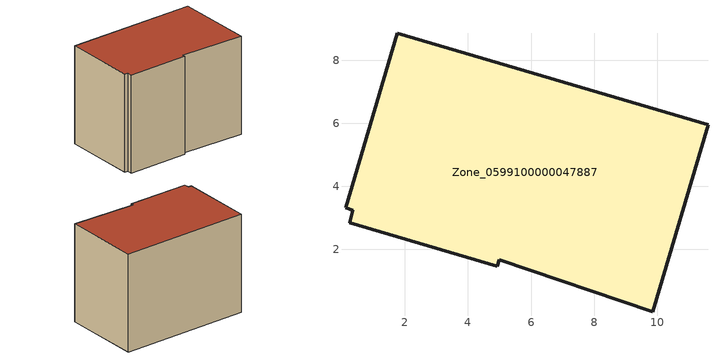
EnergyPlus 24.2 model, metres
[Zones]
Zone_0599100000047887
 floor ground (C_G): 4.99,1.68 4.92,1.47 0.26,2.85 0.35,3.25 0.12,3.33 1.76,8.85 11.61,5.95 9.86,0.03 z0.54
 wall outside (C_F): 4.99,1.68 9.86,0.03 11.61,5.95 1.76,8.85 0.12,3.33 0.35,3.25 0.26,2.85 4.92,1.47 4.99,1.68 z0.54:8.33
 roof outside (C_R): 4.92,1.47 4.99,1.68 9.86,0.03 11.61,5.95 1.76,8.85 0.12,3.33 0.35,3.25 0.26,2.85 z8.33
[BUILDING]
Pand.0599100000047887: North Axis=0; Terrain=City; Loads Convergence Tolerance Value=0.04; Temperature Convergence Tolerance Value=0.4; Solar Distribution=FullExterior; Maximum Number of Warmup Days=25; Minimum Number of Warmup Days=1
[Site:Location]
Rotterdam.The.Hague.AP_ZH_NLD Design_Conditions: Latitude=51.96; Longitude=4.45; Time Zone=1; Elevation=-4.5
[SITE:GROUNDTEMPERATURE:BUILDINGSURFACE]
18, 18, 18, 18, 18, 18, 18, 18, 18, 18, 18, 18
[MATERIAL] Thermal Absorptance=0.9; Solar Absorptance=0.7; Visible Absorptance=0.7
Name | Roughness | Thickness | Conductivity | Density | Specific Heat
G.TC.1965-1974 | MediumSmooth | 0.15 | 0.882353 | 540 | 1210
F.TC.1965-1974 | Rough | 0.3 | 0.697674 | 1920 | 840
R.TC.1965-1974 | MediumRough | 0.2 | 0.232558 | 1500 | 1000
[CONSTRUCTION]
C_G: G.TC.1965-1974
C_F: F.TC.1965-1974
C_R: R.TC.1965-1974
[ZONE]
Zone_0599100000047887: Type=1; Multiplier=1; Ceiling Height=Autocalculate; Volume=Autocalculate; Floor Area=autocalculate; Part of Total Floor Area=Yes
[ZONEINFILTRATION:DESIGNFLOWRATE]
Infil_Zone_0599100000047887: Zone or ZoneList or Space or SpaceList=Zone_0599100000047887; Schedule=AlwaysOn; Design Flow Rate Calculation Method=Flow/Area; Flow Rate per Floor Area=0.003; Constant Term Coefficient=1; Temperature Term Coefficient=0; Velocity Term Coefficient=0; Velocity Squared Term Coefficient=0
[HVACTEMPLATE:ZONE:IDEALLOADSAIRSYSTEM]
Zone_0599100000047887: Maximum Heating Supply Air Temperature=50; Minimum Cooling Supply Air Temperature=13; Maximum Heating Supply Air Humidity Ratio=0.0156; Minimum Cooling Supply Air Humidity Ratio=0.0077; Heating Limit=NoLimit; Cooling Limit=NoLimit; Dehumidification Control Type=ConstantSensibleHeatRatio; Cooling Sensible Heat Ratio=0.7; Dehumidification Setpoint=60; Humidification Control Type=None; Humidification Setpoint=30; Outdoor Air Method=None; Outdoor Air Flow Rate per Person=0.00944; Outdoor Air Flow Rate per Zone Floor Area=0; Outdoor Air Flow Rate per Zone=0; Demand Controlled Ventilation Type=None; Outdoor Air Economizer Type=NoEconomizer; Heat Recovery Type=None; Sensible Heat Recovery Effectiveness=0.7; Latent Heat Recovery Effectiveness=0.65
[ZONECONTROL:THERMOSTAT]
ThermostatControl_Zone_0599100000047887: Zone or ZoneList=Zone_0599100000047887; Control Type Schedule=DualSetpointControlType; Control 1=Thermostat_Zone_0599100000047887; Temperature Difference Between Cutout And Setpoint=0
[THERMOSTATSETPOINT:DUALSETPOINT]
Thermostat_Zone_0599100000047887: Heating Setpoint Temperature Schedule=HeatingSetpoint_Zone_0599100000047887; Cooling Setpoint Temperature Schedule=CoolingSetpoint_Zone_0599100000047887
[SCHEDULE:COMPACT]
HeatingSetpoint_Zone_0599100000047887: Through: 12/31, For: AllDays, Until: 24:00, 21
CoolingSetpoint_Zone_0599100000047887: Through: 12/31, For: AllDays, Until: 24:00, 24
DualSetpointControlType: Through: 12/31, For: AllDays, Until: 24:00, 4
AlwaysOn: Through: 12/31, For: AllDays, Until: 24:00, 1
